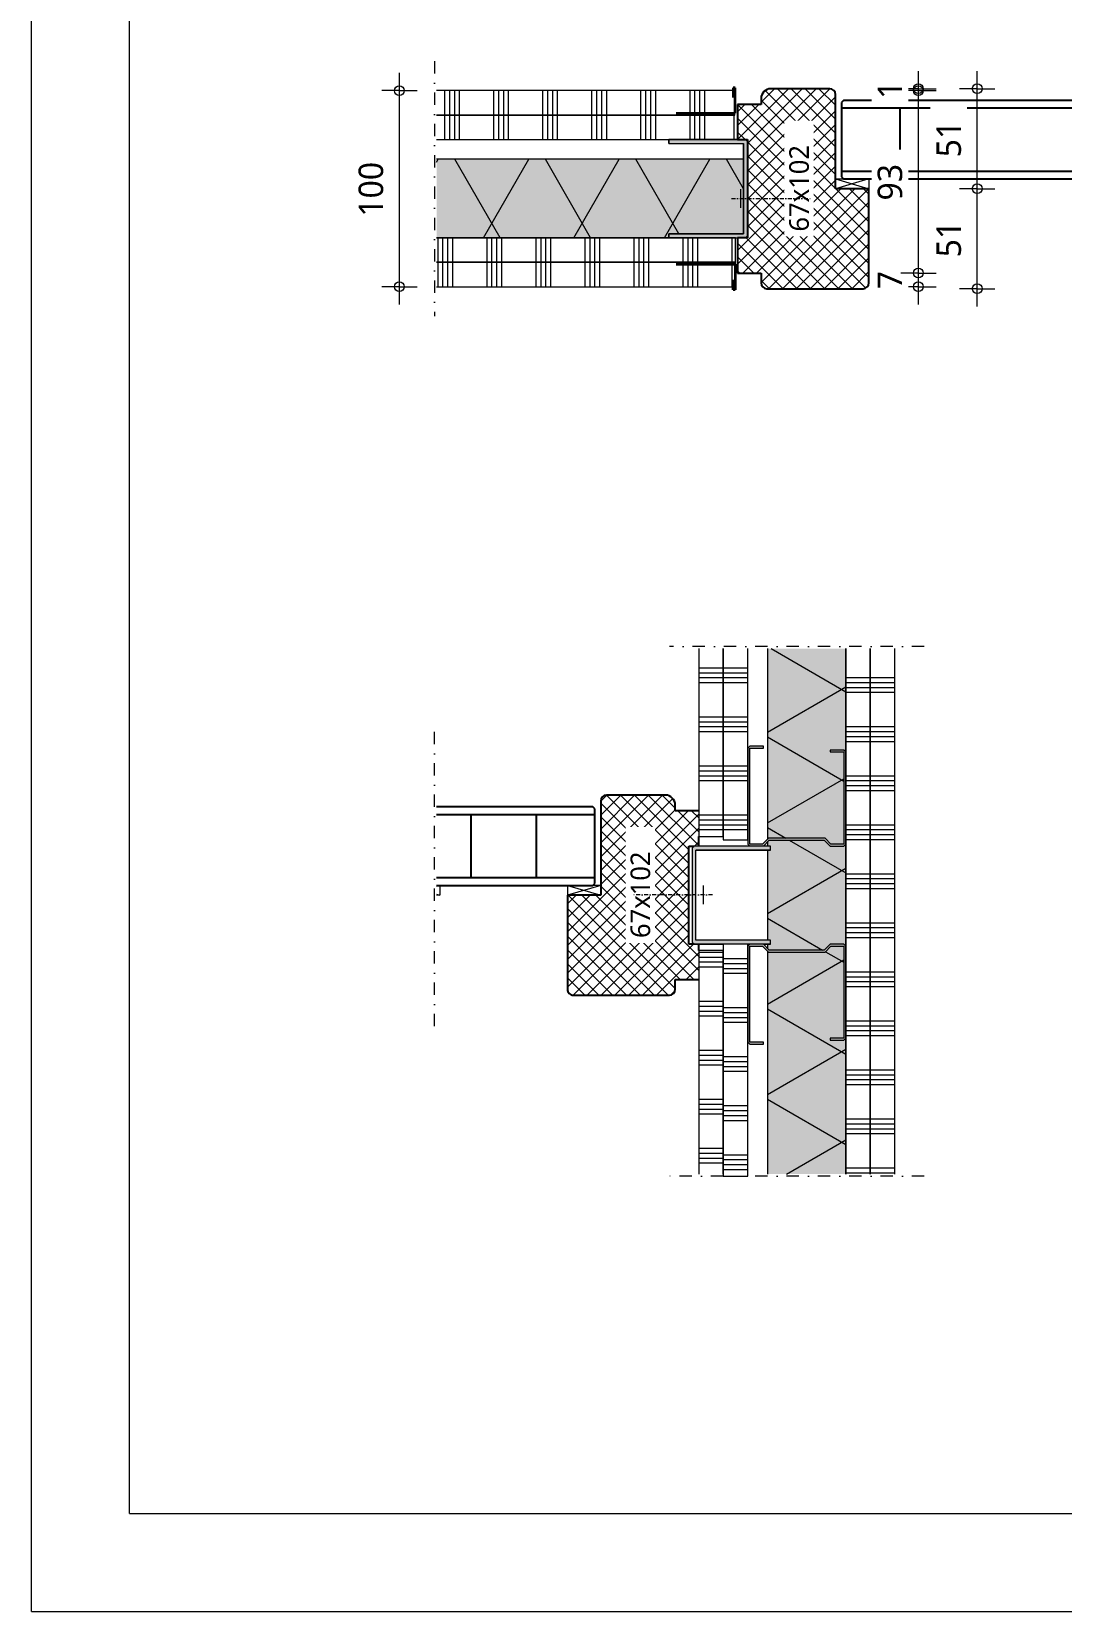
# Model space of a CAD drawing. Header units: millimetres. Extents: x -14863 to -6053, y 1430 to 7872.
# Drawn here: x -14853 to -14328, y 4772 to 5578 of the extents above; entities that cross this region are included whole.
import ezdxf

# ---------------------------------------------------------------- set-up
doc = ezdxf.new("R2010")
doc.units = ezdxf.units.MM
doc.linetypes.add('Dash dot', pattern=[15.875, 6.35, -4.7625, 0, -4.7625])
doc.linetypes.add('Streep-stip _ detail', pattern=[4, 2, -1, 0, -1])
for name, color, linetype, lineweight in [('A-ANNO-DIMS', 211, 'Continuous', 13), ('A-ANNO-DIMS-5', 211, 'Continuous', 13), ('A-ANNO-NOTE', 131, 'Continuous', 18), ('A-DETL', 90, 'Continuous', 18), ('A-DETL-GENF', 92, 'Continuous', 18)]:
    doc.layers.add(name, color=color, linetype=linetype, lineweight=lineweight)
doc.styles.add('Segoe UI', font='segoeui.ttf', dxfattribs={"height": 10})
doc.styles.add('Segoe UI_2', font='segoeui.ttf', dxfattribs={"height": 12.5})
doc.dimstyles.new('2_5_mm', dxfattribs={"dimscale": 304.8, "dimtxt": 13.092049, "dimasz": 0.016404, "dimexe": 0.029528, "dimexo": 0.0625, "dimgap": 0.014764, "dimtad": 1, "dimdec": 0, "dimzin": 0, "dimdsep": 46, "dimtxsty": 'Segoe UI_2', "dimblk1": 'DOTBLANK', "dimblk2": 'DOTBLANK', "dimsah": 1, "dimcen": 0.09, "dimdle": 0.029528, "dimazin": 0, "dimtfac": 1, "dimtdec": 4, "dimtix": 1, "dimtmove": 0, "dimatfit": 3, "dimfxl": 0.029528, "dimfxlon": 1, "dimtvp": 1, "dimtfill": 1, "dimtolj": 1, "dimtzin": 0, "dimarcsym": 2})

# ---------------------------------------------------------------- blocks, each defined once
blk = doc.blocks.new('42 isolatie - Type 1-V62-32_1 Binnenkozijnen - hout')
at = {"layer": 'A-DETL-GENF'}
h = blk.add_hatch(color=256, dxfattribs=at)
h.paths.add_polyline_path([(30.32, 0.8), (119.82, 0.8), (119.82, 2.8), (157.82, 2.8), (157.82, 40.8), (1.28, 40.8), (1.28, 0.8)])
h.paths.add_polyline_path([(159.82, 0.8), (159.82, 1.8), (158.82, 0.8)])
at = {"layer": 'A-DETL-GENF', "lineweight": 13}
h = blk.add_hatch(dxfattribs=at)
h.set_pattern_fill('FP_7', color=256, style=0, pattern_type=2)
h.set_pattern_definition([(60, (0, 0), (-34.641, 20), []), (120, (0, 0), (-34.641, -20), [])])
h.paths.add_polyline_path([(30.32, 0.8), (119.82, 0.8), (119.82, 2.8), (157.82, 2.8), (157.82, 40.8), (1.28, 40.8), (1.28, 0.8)])
h.paths.add_polyline_path([(159.82, 0.8), (159.82, 1.8), (158.82, 0.8)])
at = {"layer": 'A-DETL-GENF'}
for p, q in [((157.82, 40.8), (1.28, 40.8)), ((157.82, 40.8), (1.28, 40.8)), ((1.28, 0.8), (119.82, 0.8)), ((119.82, 0.8), (153.78, 0.8)), ((153.78, 0.8), (154.82, 0.8)), ((153.78, 0.8), (154.82, 0.8))]:
    blk.add_line(p, q, dxfattribs=at)
blk = doc.blocks.new('40  gipsplaat - D12_5-2957625-32_1 Binnenkozijnen - hout')
at = {"layer": 'A-DETL-GENF', "lineweight": 13}
h = blk.add_hatch(dxfattribs=at)
h.set_pattern_fill('FP_150', color=256, style=0, pattern_type=2)
h.set_pattern_definition([(90, (14657.634, -5522.66), (-25, 1e-15), []), (90, (14660.134, -5522.66), (-25, 1e-15), []), (90, (14662.634, -5522.66), (-25, 1e-15), []), (90, (14665.134, -5522.66), (-25, 1e-15), [])])
h.paths.add_polyline_path([(152.87, 0), (152.87, 12.5), (1, 12.5), (1, 0), (119.54, 0)])
at = {"layer": 'A-DETL-GENF'}
for p, q in [((152.87, 12.5), (1, 12.5)), ((152.87, 0), (152.87, 12.5)), ((152.87, 0), (152.87, 12.5)), ((1, 0), (119.54, 0)), ((1, 0), (119.54, 0)), ((119.54, 0), (152.87, 0))]:
    blk.add_line(p, q, dxfattribs=at)
blk = doc.blocks.new('40  gipsplaat - D12_5-2957626-32_1 Binnenkozijnen - hout')
at = {"layer": 'A-DETL-GENF', "lineweight": 13}
h = blk.add_hatch(dxfattribs=at)
h.set_pattern_fill('FP_151', color=256, style=0, pattern_type=2)
h.set_pattern_definition([(90, (14657.634, -5535.16), (-25, 1e-15), []), (90, (14660.134, -5535.16), (-25, 1e-15), []), (90, (14662.634, -5535.16), (-25, 1e-15), []), (90, (14665.134, -5535.16), (-25, 1e-15), [])])
h.paths.add_polyline_path([(153.07, 0), (153.07, 12.5), (1, 12.5), (1, 0), (30.04, 0)])
at = {"layer": 'A-DETL-GENF'}
for p, q in [((153.07, 12.5), (1, 12.5)), ((153.07, 12.5), (1, 12.5)), ((153.07, 0), (153.07, 12.5)), ((153.07, 0), (153.07, 12.5)), ((1, 0), (153.07, 0)), ((1, 0), (153.07, 0))]:
    blk.add_line(p, q, dxfattribs=at)
blk = doc.blocks.new('40  gipsplaat - D12_5-2957627-32_1 Binnenkozijnen - hout')
at = {"layer": 'A-DETL-GENF', "lineweight": 13}
h = blk.add_hatch(dxfattribs=at)
h.set_pattern_fill('FP_152', color=256, style=0, pattern_type=2)
h.set_pattern_definition([(270, (-14504.137, 5472.66), (25, 1e-15), []), (270, (-14506.637, 5472.66), (25, 1e-15), []), (270, (-14509.137, 5472.66), (25, 1e-15), []), (270, (-14511.637, 5472.66), (25, 1e-15), [])])
h.paths.add_polyline_path([(123.46, 12.5), (0, 12.5), (0, 0), (152.5, 0), (152.5, 12.5)])
at = {"layer": 'A-DETL-GENF'}
for p, q in [((152.5, 12.5), (0, 12.5)), ((0, 12.5), (0, 0)), ((0, 12.5), (0, 0)), ((0, 0), (33.96, 0)), ((33.96, 0), (152.5, 0)), ((33.96, 0), (152.5, 0))]:
    blk.add_line(p, q, dxfattribs=at)
blk = doc.blocks.new('40  gipsplaat - D12_5-V63-32_1 Binnenkozijnen - hout')
at = {"layer": 'A-DETL-GENF', "lineweight": 13}
h = blk.add_hatch(dxfattribs=at)
h.set_pattern_fill('FP_153', color=256, style=0, pattern_type=2)
h.set_pattern_definition([(270, (-14504.137, 5460.16), (25, 1e-15), []), (270, (-14506.637, 5460.16), (25, 1e-15), []), (270, (-14509.137, 5460.16), (25, 1e-15), []), (270, (-14511.637, 5460.16), (25, 1e-15), [])])
h.paths.add_polyline_path([(123.46, 12.5), (0, 12.5), (0, 0), (152.5, 0), (152.5, 12.5)])
at = {"layer": 'A-DETL-GENF'}
for p, q in [((152.5, 12.5), (0, 12.5)), ((0, 12.5), (0, 0)), ((152.5, 12.5), (0, 12.5)), ((0, 12.5), (0, 0)), ((0, 0), (152.5, 0)), ((0, 0), (152.5, 0))]:
    blk.add_line(p, q, dxfattribs=at)
blk = doc.blocks.new('22 verzwaard metalstud profiel - 50 mm-4398025-32_1 Binnenkozijnen - hout')
at = {"layer": 'A-DETL-GENF'}
blk.add_hatch(color=256, dxfattribs=at).paths.add_polyline_path([(-25, 5), (-25, 1), (-24, 0), (24, 0), (25, 1), (25, 40), (23, 40), (23, 2), (-23, 2), (-23, 40), (-25, 40)])
for p, q in [((-23, 40), (-25, 40)), ((-25, 40), (-25, 5)), ((-25, 40), (-25, 5)), ((-25, 40), (-23, 40)), ((-23, 2), (-23, 40)), ((-23, 40), (-23, 2)), ((25, 40), (23, 40)), ((23, 40), (23, 2)), ((23, 40), (23, 2)), ((23, 40), (25, 40)), ((25, 5), (25, 40)), ((25, 40), (25, 5)), ((-25, 1), (-24, 0)), ((-25, 1), (-24, 0)), ((23, 2), (-23, 2)), ((-23, 2), (23, 2)), ((24, 0), (25, 1)), ((25, 1), (24, 0))]:
    blk.add_line(p, q, dxfattribs=at)
blk = doc.blocks.new('32 houten stijl var II - 67x102 _25sp_-4927206-32_1 Binnenkozijnen - hout')
at = {"layer": 'A-DETL-GENF', "lineweight": 13}
h = blk.add_hatch(dxfattribs=at)
h.set_pattern_fill('FP_154', color=256, style=0, pattern_type=2)
h.set_pattern_definition([(45, (14493.096, -5548.661), (-3.5355339, 3.5355339), []), (135, (14493.096, -5548.661), (-3.5355339, -3.5355339), [])])
h.paths.add_polyline_path([(64, -102), (64.78, -101.9), (65.5, -101.6), (66.12, -101.12), (66.6, -100.5), (66.9, -99.78), (67, -99), (67, -51), (50, -51), (50, -3), (49.9, -2.22), (49.6, -1.5), (49.12, -0.88), (48.5, -0.4), (47.78, -0.1), (47, 0), (17.03, 0), (15.73, -0.17), (14.52, -0.67), (13.47, -1.47), (12.67, -2.52), (12.17, -3.73), (12, -5.03), (12, -8), (0, -8), (0, -26), (5, -26), (5, -76), (0, -76), (0, -94), (12, -94), (12, -99), (12.1, -99.78), (12.4, -100.5), (12.88, -101.12), (13.5, -101.6), (14.22, -101.9), (15, -102), (28.19, -102)])
at = {"layer": 'A-DETL-GENF', "lineweight": 25}
for p, q in [((47, 0), (17.03, 0)), ((12, -8), (0, -8)), ((0, -8), (0, -26)), ((12, -5.03), (12, -8)), ((50, -51), (50, -3)), ((0, -26), (5, -26)), ((5, -26), (5, -76)), ((67, -51), (50, -51)), ((67, -99), (67, -51)), ((5, -76), (0, -76)), ((0, -76), (0, -94)), ((0, -94), (12, -94)), ((12, -94), (12, -99)), ((15, -102), (64, -102))]:
    blk.add_line(p, q, dxfattribs=at)
for centre, radius, start, end in [((47, -3), 3, 0, 90), ((17.03, -5.03), 5.03, 90, 180), ((15, -99), 3, 180, 270), ((64, -99), 3, 270, 0)]:
    blk.add_arc(centre, radius, start, end, dxfattribs=at)
blk = doc.blocks.new('32 binnendeur-horizontaal - D 40 _sp17_-2392892-32_1 Binnenkozijnen - hout')
at = {"layer": 'A-DETL-GENF', "lineweight": 25}
for p, q in [((-944.26, 1038.46), (-945.26, 1037.46)), ((-945.26, 1037.46), (-945.26, 1034.46)), ((-915.26, 1034.46), (-945.26, 1034.46)), ((-945.26, 1034.46), (-945.26, 1002.46)), ((-824.47, 1034.46), (-945.26, 1034.46)), ((-824.47, 1038.46), (-944.26, 1038.46)), ((-915.26, 1002.46), (-915.26, 1034.46)), ((-693.26, 1038.46), (-770.47, 1038.46)), ((-692.26, 1034.46), (-770.47, 1034.46)), ((-722.26, 1034.46), (-722.26, 1002.46)), ((-692.26, 1034.46), (-722.26, 1034.46)), ((-692.26, 1037.46), (-693.26, 1038.46)), ((-692.26, 1034.46), (-692.26, 1037.46)), ((-692.26, 1002.46), (-692.26, 1034.46)), ((-945.26, 1002.46), (-945.26, 999.46)), ((-945.26, 1002.46), (-915.26, 1002.46)), ((-945.26, 1002.46), (-824.47, 1002.46)), ((-945.26, 999.46), (-944.26, 998.46)), ((-770.47, 1002.46), (-692.26, 1002.46)), ((-722.26, 1002.46), (-692.26, 1002.46)), ((-693.26, 998.46), (-692.26, 999.46)), ((-692.26, 999.46), (-692.26, 1002.46)), ((-944.26, 998.46), (-824.47, 998.46)), ((-770.47, 998.46), (-693.26, 998.46))]:
    blk.add_line(p, q, dxfattribs=at)
at = {"layer": 'A-DETL-GENF'}
for p, q in [((-948.26, 998.46), (-931.26, 998.46)), ((-948.26, 993.46), (-948.26, 998.46)), ((-948.26, 998.46), (-931.26, 993.46)), ((-931.26, 998.46), (-948.26, 993.46)), ((-931.26, 993.46), (-948.26, 993.46)), ((-931.26, 998.46), (-931.26, 993.46)), ((-706.26, 998.46), (-706.26, 993.46)), ((-689.26, 998.46), (-706.26, 998.46)), ((-689.26, 998.46), (-706.26, 993.46)), ((-706.26, 998.46), (-689.26, 993.46)), ((-706.26, 993.46), (-689.26, 993.46)), ((-689.26, 993.46), (-689.26, 998.46))]:
    blk.add_line(p, q, dxfattribs=at)
blk = doc.blocks.new('32 houten stijl var II - 67x102 _25sp_-V69-32_1 Binnenkozijnen - hout')
at = {"layer": 'A-DETL-GENF', "lineweight": 13}
h = blk.add_hatch(dxfattribs=at)
h.set_pattern_fill('FP_167', color=256, style=0, pattern_type=2)
h.set_pattern_definition([(225, (-14512.894, 5188.427), (3.5355339, -3.5355339), []), (315, (-14512.894, 5188.427), (3.5355339, 3.5355339), [])])
h.paths.add_polyline_path([(64, 102), (15, 102), (14.22, 101.9), (13.5, 101.6), (12.88, 101.12), (12.4, 100.5), (12.1, 99.78), (12, 99), (12, 94), (0, 94), (0, 76), (5, 76), (5, 26), (0, 26), (0, 8), (12, 8), (12, 5.03), (12.17, 3.73), (12.67, 2.52), (13.47, 1.47), (14.52, 0.67), (15.73, 0.17), (17.03, 0), (47, 0), (47.78, 0.1), (48.5, 0.4), (49.12, 0.88), (49.6, 1.5), (49.9, 2.22), (50, 3), (50, 51), (67, 51), (67, 99), (66.9, 99.78), (66.6, 100.5), (66.12, 101.12), (65.5, 101.6), (64.78, 101.9)])
at = {"layer": 'A-DETL-GENF', "lineweight": 25}
for p, q in [((12, 99), (12, 94)), ((64, 102), (15, 102)), ((67, 51), (67, 99)), ((12, 94), (0, 94)), ((0, 79.26), (0, 76)), ((2.41, 76), (5, 76)), ((5, 76), (5, 26)), ((50, 3), (50, 51)), ((50, 51), (67, 51)), ((0, 26), (0, 21.09)), ((5, 26), (2.41, 26)), ((0, 8), (12, 8)), ((12, 8), (12, 5.03)), ((17.03, 0), (47, 0))]:
    blk.add_line(p, q, dxfattribs=at)
for centre, radius, start, end in [((15, 99), 3, 90, 180), ((64, 99), 3, 360, 90), ((17.03, 5.03), 5.03, 180, 270), ((47, 3), 3, 270, 360)]:
    blk.add_arc(centre, radius, start, end, dxfattribs=at)
blk = doc.blocks.new('32 binnendeur-horizontaal - D 40 _sp17_-2392893-32_1 Binnenkozijnen - hout')
at = {"layer": 'A-DETL-GENF', "lineweight": 25}
for p, q in [((-853.26, 1038.46), (-933, 1038.46)), ((-915.26, 1034.46), (-933, 1034.46)), ((-852.26, 1034.46), (-933, 1034.46)), ((-915.26, 1002.46), (-915.26, 1034.46)), ((-882.26, 1034.46), (-882.26, 1002.46)), ((-852.26, 1034.46), (-882.26, 1034.46)), ((-852.26, 1037.46), (-853.26, 1038.46)), ((-852.26, 1034.46), (-852.26, 1037.46)), ((-852.26, 1002.46), (-852.26, 1034.46)), ((-933, 1002.46), (-915.26, 1002.46)), ((-933, 1002.46), (-852.26, 1002.46)), ((-882.26, 1002.46), (-852.26, 1002.46)), ((-853.26, 998.46), (-852.26, 999.46)), ((-852.26, 999.46), (-852.26, 1002.46)), ((-933, 998.46), (-853.26, 998.46))]:
    blk.add_line(p, q, dxfattribs=at)
at = {"layer": 'A-DETL-GENF'}
for p, q in [((-933, 998.46), (-931.26, 998.46)), ((-931.26, 998.46), (-933, 997.95)), ((-933, 993.97), (-931.26, 993.46)), ((-931.26, 993.46), (-933, 993.46)), ((-931.26, 998.46), (-931.26, 993.46)), ((-866.26, 998.46), (-866.26, 993.46)), ((-849.26, 998.46), (-866.26, 998.46)), ((-849.26, 998.46), (-866.26, 993.46)), ((-866.26, 998.46), (-849.26, 993.46)), ((-866.26, 993.46), (-849.26, 993.46)), ((-849.26, 993.46), (-849.26, 998.46))]:
    blk.add_line(p, q, dxfattribs=at)
blk = doc.blocks.new('42 isolatie - Type 1-V70-32_1 Binnenkozijnen - hout')
at = {"layer": 'A-DETL-GENF'}
h = blk.add_hatch(color=256, dxfattribs=at)
h.paths.add_polyline_path([(269.28, -0.8), (200.02, -0.8), (201.02, -1.8), (201.02, -8.8), (200.02, -8.8), (200.02, -1.8), (153.02, -1.8), (153.02, -8.39), (156.02, -11.39), (156.02, -40.21), (155.43, -40.8), (269.28, -40.8), (269.28, -1.8)])
h.paths.add_polyline_path([(155.02, -39.8), (155.02, -11.8), (152.02, -8.8), (152.02, -1.8), (153.02, -0.8), (101.02, -0.8), (102.02, -1.8), (102.02, -8.8), (99.02, -11.8), (99.02, -39.8), (100.02, -40.8), (102.02, -40.8), (102.02, -39.21), (104.02, -39.21), (104.02, -40.8), (150.02, -40.8), (150.02, -39.21), (152.02, -39.21), (152.02, -40.8), (154.02, -40.8), (154.6, -40.21)])
h.paths.add_polyline_path([(101.02, -8.39), (101.02, -1.8), (54.02, -1.8), (54.02, -8.8), (53.02, -8.8), (53.02, -1.8), (54.02, -0.8), (1.28, -0.8), (1.28, -40.8), (98.6, -40.8), (98.02, -40.21), (98.02, -11.39), (100.6, -8.8)])
at = {"layer": 'A-DETL-GENF', "lineweight": 13}
h = blk.add_hatch(dxfattribs=at)
h.set_pattern_fill('FP_6', color=256, style=0, pattern_type=2)
h.set_pattern_definition([(300, (0, 0), (-34.641, -20), []), (240, (0, 0), (-34.641, 20), [])])
h.paths.add_polyline_path([(269.28, -0.8), (200.02, -0.8), (201.02, -1.8), (201.02, -8.8), (200.02, -8.8), (200.02, -1.8), (153.02, -1.8), (153.02, -8.39), (156.02, -11.39), (156.02, -40.21), (155.43, -40.8), (269.28, -40.8), (269.28, -1.8)])
h.paths.add_polyline_path([(155.02, -39.8), (155.02, -11.8), (152.02, -8.8), (152.02, -1.8), (153.02, -0.8), (101.02, -0.8), (102.02, -1.8), (102.02, -8.8), (99.02, -11.8), (99.02, -39.8), (100.02, -40.8), (102.02, -40.8), (102.02, -39.21), (104.02, -39.21), (104.02, -40.8), (150.02, -40.8), (150.02, -39.21), (152.02, -39.21), (152.02, -40.8), (154.02, -40.8), (154.6, -40.21)])
h.paths.add_polyline_path([(101.02, -8.39), (101.02, -1.8), (54.02, -1.8), (54.02, -8.8), (53.02, -8.8), (53.02, -1.8), (54.02, -0.8), (1.28, -0.8), (1.28, -40.8), (98.6, -40.8), (98.02, -40.21), (98.02, -11.39), (100.6, -8.8)])
at = {"layer": 'A-DETL-GENF'}
for p, q in [((54.02, -0.8), (1.28, -0.8)), ((62.02, -0.8), (54.02, -0.8)), ((101.02, -0.8), (62.02, -0.8)), ((153.02, -0.8), (101.02, -0.8)), ((192.02, -0.8), (153.02, -0.8)), ((200.02, -0.8), (192.02, -0.8)), ((269.28, -0.8), (200.02, -0.8)), ((1.28, -40.8), (98.6, -40.8)), ((1.28, -40.8), (98.6, -40.8)), ((100.02, -40.8), (102.02, -40.8)), ((100.02, -40.8), (102.02, -40.8)), ((104.02, -40.8), (150.02, -40.8)), ((104.02, -40.8), (150.02, -40.8)), ((152.02, -40.8), (154.02, -40.8)), ((152.02, -40.8), (154.02, -40.8)), ((155.43, -40.8), (269.28, -40.8)), ((155.43, -40.8), (269.28, -40.8))]:
    blk.add_line(p, q, dxfattribs=at)
blk = doc.blocks.new('40  gipsplaat - D12_5-2957634-32_1 Binnenkozijnen - hout')
at = {"layer": 'A-DETL-GENF', "lineweight": 13}
h = blk.add_hatch(dxfattribs=at)
h.set_pattern_fill('FP_168', color=256, style=0, pattern_type=2)
h.set_pattern_definition([(90, (5254.166, 14487.894), (-25, 1e-15), []), (90, (5251.666, 14487.894), (-25, 1e-15), []), (90, (5249.166, 14487.894), (-25, 1e-15), []), (90, (5246.666, 14487.894), (-25, 1e-15), [])])
h.paths.add_polyline_path([(98.5, -12.5), (98.5, 0), (1, 0), (1, -12.5), (96.83, -12.5)])
at = {"layer": 'A-DETL-GENF'}
for p, q in [((51.74, 0), (1, 0)), ((51.74, 0), (1, 0)), ((61.74, 0), (51.74, 0)), ((98.5, 0), (61.74, 0)), ((98.5, -12.5), (98.5, 0)), ((98.5, -12.5), (98.5, 0)), ((1, -12.5), (96.83, -12.5)), ((96.83, -12.5), (98.5, -12.5)), ((96.83, -12.5), (98.5, -12.5))]:
    blk.add_line(p, q, dxfattribs=at)
blk = doc.blocks.new('40  gipsplaat - D12_5-2957635-32_1 Binnenkozijnen - hout')
at = {"layer": 'A-DETL-GENF', "lineweight": 13}
h = blk.add_hatch(dxfattribs=at)
h.set_pattern_fill('FP_169', color=256, style=0, pattern_type=2)
h.set_pattern_definition([(90, (5099.166, 14500.394), (-25, 1e-15), []), (90, (5096.666, 14500.394), (-25, 1e-15), []), (90, (5094.166, 14500.394), (-25, 1e-15), []), (90, (5091.666, 14500.394), (-25, 1e-15), [])])
h.paths.add_polyline_path([(114, 0), (0, 0), (0, -12.5), (114, -12.5)])
at = {"layer": 'A-DETL-GENF'}
for p, q in [((114, 0), (0, 0)), ((0, 0), (0, -12.5)), ((0, 0), (0, -12.5)), ((0, -12.5), (114, -12.5)), ((0, -12.5), (114, -12.5))]:
    blk.add_line(p, q, dxfattribs=at)
blk = doc.blocks.new('40  gipsplaat - D12_5-V71-32_1 Binnenkozijnen - hout')
at = {"layer": 'A-DETL-GENF', "lineweight": 13}
h = blk.add_hatch(dxfattribs=at)
h.set_pattern_fill('FP_170', color=256, style=0, pattern_type=2)
h.set_pattern_definition([(270, (-4984.166, -14437.894), (25, 1e-15), []), (270, (-4981.666, -14437.894), (25, 1e-15), []), (270, (-4979.166, -14437.894), (25, 1e-15), []), (270, (-4976.666, -14437.894), (25, 1e-15), [])])
h.paths.add_polyline_path([(1, -12.5), (269, -12.5), (269, 0), (1, 0)])
at = {"layer": 'A-DETL-GENF'}
for p, q in [((70.26, 0), (1, 0)), ((70.26, 0), (1, 0)), ((78.26, 0), (70.26, 0)), ((117.26, 0), (78.26, 0)), ((169.26, 0), (117.26, 0)), ((169.26, 0), (117.26, 0)), ((208.26, 0), (169.26, 0)), ((216.26, 0), (208.26, 0)), ((269, 0), (216.26, 0)), ((269, 0), (216.26, 0)), ((1, -12.5), (269, -12.5))]:
    blk.add_line(p, q, dxfattribs=at)
blk = doc.blocks.new('40  gipsplaat - D12_5-V72-32_1 Binnenkozijnen - hout')
at = {"layer": 'A-DETL-GENF', "lineweight": 13}
h = blk.add_hatch(dxfattribs=at)
h.set_pattern_fill('FP_171', color=256, style=0, pattern_type=2)
h.set_pattern_definition([(270, (-4984.166, -14425.394), (25, 1e-15), []), (270, (-4981.666, -14425.394), (25, 1e-15), []), (270, (-4979.166, -14425.394), (25, 1e-15), []), (270, (-4976.666, -14425.394), (25, 1e-15), [])])
h.paths.add_polyline_path([(1, 0), (1, -12.5), (269, -12.5), (269, 0), (118.17, 0)])
at = {"layer": 'A-DETL-GENF'}
for p, q in [((269, 0), (1, 0)), ((269, 0), (1, 0)), ((1, -12.5), (269, -12.5)), ((1, -12.5), (269, -12.5))]:
    blk.add_line(p, q, dxfattribs=at)
blk = doc.blocks.new('22 metalstud profiel - 50 mm vert-V73-32_1 Binnenkozijnen - hout')
at = {"layer": 'A-DETL-GENF'}
blk.add_hatch(color=256, dxfattribs=at).paths.add_polyline_path([(24, 0), (25, 1), (25, 48), (24, 49), (17, 49), (17, 48), (24, 48), (24, 1), (17.41, 1), (14.41, 4), (-14.41, 4), (-17.41, 1), (-24, 1), (-24, 50), (-17, 50), (-17, 51), (-24, 51), (-25, 50), (-25, 1), (-24, 0), (-17, 0), (-14, 3), (14, 3), (17, 0)])
for p, q in [((-24, 51), (-25, 50)), ((-25, 50), (-25, 1)), ((-17, 51), (-24, 51)), ((-24, 1), (-24, 50)), ((-24, 50), (-17, 50)), ((-17, 50), (-17, 51)), ((24, 49), (17, 49)), ((17, 49), (17, 48)), ((25, 48), (24, 49)), ((17, 48), (24, 48)), ((24, 48), (24, 1)), ((25, 1), (25, 48)), ((-25, 1), (-24, 0)), ((-17.41, 1), (-24, 1)), ((-14.41, 4), (-17.41, 1)), ((-17, 0), (-14, 3)), ((14.41, 4), (-14.41, 4)), ((-14, 3), (14, 3)), ((14, 3), (17, 0)), ((17.41, 1), (14.41, 4)), ((17, 0), (24, 0)), ((24, 1), (17.41, 1)), ((24, 0), (25, 1))]:
    blk.add_line(p, q, dxfattribs=at)
blk = doc.blocks.new('40  gipsplaat - D12_5-2957636-32_1 Binnenkozijnen - hout')
at = {"layer": 'A-DETL-GENF', "lineweight": 13}
h = blk.add_hatch(dxfattribs=at)
h.set_pattern_fill('FP_172', color=256, style=0, pattern_type=2)
h.set_pattern_definition([(90, (5254.166, 14500.394), (-25, 1e-15), []), (90, (5251.666, 14500.394), (-25, 1e-15), []), (90, (5249.166, 14500.394), (-25, 1e-15), []), (90, (5246.666, 14500.394), (-25, 1e-15), [])])
h.paths.add_polyline_path([(96.83, -2.68), (96.83, 0), (1, 0), (1, -12.5), (96.83, -12.5)])
at = {"layer": 'A-DETL-GENF'}
for p, q in [((96.83, 0), (1, 0)), ((96.83, 0), (1, 0)), ((96.83, -12.5), (96.83, 0)), ((96.83, -12.5), (96.83, 0)), ((1, -12.5), (96.83, -12.5)), ((1, -12.5), (96.83, -12.5))]:
    blk.add_line(p, q, dxfattribs=at)
blk = doc.blocks.new('22 verzwaard metalstud profiel - 50 mm-V76-32_1 Binnenkozijnen - hout')
at = {"layer": 'A-DETL-GENF'}
blk.add_hatch(color=256, dxfattribs=at).paths.add_polyline_path([(-25, -15.91), (-25, -40), (-23, -40), (-23, -2), (23, -2), (23, -40), (25, -40), (25, -1), (24, 0), (-24, 0), (-25, -1), (-25, -13.23)])
for p, q in [((-24, 0), (-25, -1)), ((-25, -1), (-24, 0)), ((24, 0), (-24, 0)), ((24, 0), (-24, 0)), ((25, -1), (24, 0)), ((25, -1), (24, 0)), ((-25, -1), (-25, -15.91)), ((-25, -15.91), (-25, -1)), ((-23, -2), (23, -2)), ((-23, -40), (-23, -2)), ((-23, -40), (-23, -2)), ((-23, -2), (23, -2)), ((23, -2), (23, -40)), ((23, -40), (23, -2)), ((25, -40), (25, -1)), ((25, -40), (25, -1)), ((-25, -28.41), (-25, -29.41)), ((-25, -29.41), (-25, -28.41)), ((-25, -36.41), (-25, -40)), ((-25, -40), (-25, -36.41)), ((-25, -40), (-23, -40)), ((-25, -40), (-23, -40)), ((23, -40), (25, -40)), ((23, -40), (25, -40))]:
    blk.add_line(p, q, dxfattribs=at)
blk = doc.blocks.new('00 Afbreeklijn 0 s l - Type 1-V77-32_1 Binnenkozijnen - hout')
at = {"layer": 'A-DETL-GENF', "linetype": 'Dash dot'}
for p, q in [((12.5, 0), (-15, 0)), ((115, 0), (25, 0))]:
    blk.add_line(p, q, dxfattribs=at)
blk = doc.blocks.new('00 Afbreeklijn 0 s l - Type 1-2293167-32_1 Binnenkozijnen - hout')
at = {"layer": 'A-DETL-GENF', "linetype": 'Dash dot'}
blk.add_line((115, 0), (-15, 0), dxfattribs=at)
blk = doc.blocks.new('00 schroef-lijn s l - 00 g schroef-lijn s l-2346809-32_1 Binnenkozijnen - hout')
at = {"layer": 'A-DETL-GENF', "linetype": 'Streep-stip _ detail', "lineweight": 13}
blk.add_line((-6, 0), (34.35, 0), dxfattribs=at)
at = {"layer": 'A-DETL-GENF'}
blk.add_line((-1.5, 4.78), (-1.5, -4.78), dxfattribs=at)
blk = doc.blocks.new('00 schroef-lijn s l - 00 g schroef-lijn s l-2298195-32_1 Binnenkozijnen - hout')
at = {"layer": 'A-DETL-GENF', "linetype": 'Streep-stip _ detail', "lineweight": 13}
blk.add_line((-6, 0), (35, 0), dxfattribs=at)
at = {"layer": 'A-DETL-GENF'}
blk.add_line((-1.5, 4.78), (-1.5, -4.78), dxfattribs=at)
blk = doc.blocks.new('00 afbreeklijn 1 s l - Type 1-2314049-32_1 Binnenkozijnen - hout')
at = {"layer": 'A-DETL-GENF', "linetype": 'Dash dot'}
blk.add_line((135, 0), (-15, 0), dxfattribs=at)
blk = doc.blocks.new('42 stucstopprofiel droogbouw - type 1131-1546509-32_1 Binnenkozijnen - hout')
at = {"layer": 'A-DETL-GENF', "lineweight": 35}
for p, q in [((0, 14), (-0.99, 14)), ((-0.99, 14), (-0.99, 9)), ((0, 1), (0, 14)), ((-30, 1), (0, 1))]:
    blk.add_line(p, q, dxfattribs=at)
blk = doc.blocks.new('42 stucstopprofiel droogbouw - type 1131-4980358-32_1 Binnenkozijnen - hout')
at = {"layer": 'A-DETL-GENF', "lineweight": 35}
for p, q in [((-30, -1), (0, -1)), ((0, -1), (0, -14)), ((-0.99, -14), (-0.99, -9)), ((0, -14), (-0.99, -14))]:
    blk.add_line(p, q, dxfattribs=at)
blk = doc.blocks.new('40  gipsplaat - D12_5-2957637-32_1 Binnenkozijnen - hout')
at = {"layer": 'A-DETL-GENF', "lineweight": 13}
h = blk.add_hatch(dxfattribs=at)
h.set_pattern_fill('FP_188', color=256, style=0, pattern_type=2)
h.set_pattern_definition([(90, (5102.427, 14487.894), (-25, 1e-15), []), (90, (5099.927, 14487.894), (-25, 1e-15), []), (90, (5097.427, 14487.894), (-25, 1e-15), []), (90, (5094.927, 14487.894), (-25, 1e-15), [])])
h.paths.add_polyline_path([(118.26, 0), (0, 0), (0, -12.5), (118.26, -12.5)])
at = {"layer": 'A-DETL-GENF'}
for p, q in [((1, 0), (0, 0)), ((0, 0), (0, -12.5)), ((1, 0), (0, 0)), ((0, 0), (0, -12.5)), ((40, 0), (1, 0)), ((50, 0), (40, 0)), ((118.26, 0), (50, 0)), ((118.26, 0), (50, 0)), ((118.26, -12.5), (118.26, 0)), ((118.26, -12.5), (118.26, 0)), ((0, -12.5), (118.26, -12.5)), ((0, -12.5), (118.26, -12.5))]:
    blk.add_line(p, q, dxfattribs=at)
blk = doc.blocks.new('22 metalstud profiel - 50 mm vert-V55-32_1 Binnenkozijnen - hout')
at = {"layer": 'A-DETL-GENF'}
blk.add_hatch(color=256, dxfattribs=at).paths.add_polyline_path([(25, -1), (24, 0), (17, 0), (14, -3), (-14, -3), (-17, 0), (-24, 0), (-25, -1), (-25, -50), (-24, -51), (-17, -51), (-17, -50), (-24, -50), (-24, -1), (-17.41, -1), (-14.41, -4), (14.41, -4), (17.41, -1), (24, -1), (24, -48), (17, -48), (17, -49), (24, -49), (25, -48), (25, -2.28)])
for p, q in [((-24, 0), (-25, -1)), ((-17, 0), (-24, 0)), ((-14, -3), (-17, 0)), ((17, 0), (14, -3)), ((24, 0), (17, 0)), ((25, -1), (24, 0)), ((-25, -1), (-25, -50)), ((-24, -50), (-24, -1)), ((-24, -1), (-17.41, -1)), ((-17.41, -1), (-14.41, -4)), ((-14.41, -4), (14.41, -4)), ((14, -3), (-14, -3)), ((14.41, -4), (17.41, -1)), ((17.41, -1), (24, -1)), ((24, -1), (24, -48)), ((25, -48), (25, -1)), ((24, -48), (17, -48)), ((17, -48), (17, -49)), ((24, -49), (25, -48)), ((-25, -50), (-24, -51)), ((-17, -50), (-24, -50)), ((-24, -51), (-17, -51)), ((-17, -51), (-17, -50)), ((17, -49), (24, -49))]:
    blk.add_line(p, q, dxfattribs=at)
blk = doc.blocks.new('DIMBLOCK57-32_1 Binnenkozijnen - hout')
at = {"layer": 'A-ANNO-DIMS-5'}
for p, q in [((-14665.56, 5438.66), (-14665.56, 5556.66)), ((-14665.56, 5547.66), (-14674.56, 5547.66)), ((-14665.56, 5547.66), (-14656.56, 5547.66)), ((-14665.56, 5447.66), (-14674.56, 5447.66)), ((-14665.56, 5447.66), (-14656.56, 5447.66))]:
    blk.add_line(p, q, dxfattribs=at)
for centre in [(-14665.56, 5547.66), (-14665.56, 5447.66)]:
    blk.add_circle(centre, 2.5, dxfattribs=at)
at = {"layer": 'A-ANNO-DIMS-5', "color": 0, "insert": (-14686.37, 5483.38), "char_height": 12.5, "width": 34.2774, "attachment_point": 1, "rotation": 90, "line_spacing_factor": 1.142579, "style": 'Segoe UI_2', "bg_fill": 3, "box_fill_scale": 1.25, "bg_fill_color": 9, "bg_fill_true_color": 13158600, "bg_fill_transparency": 0}
blk.add_mtext('100', dxfattribs=at)
blk = doc.blocks.new('_DotBlank')
at = {"color": 0, "linetype": 'ByBlock', "lineweight": -2}
blk.add_line((-0.5, 0), (-1, 0), dxfattribs=at)
blk.add_circle((0, 0), 0.5, dxfattribs=at)
blk = doc.blocks.new('DIMBLOCK58-32_1 Binnenkozijnen - hout')
at = {"layer": 'A-ANNO-DIMS-5'}
for p, q in [((-14400.85, 5454.66), (-14409.85, 5454.66)), ((-14400.85, 5438.66), (-14400.85, 5454.66)), ((-14400.85, 5454.66), (-14391.85, 5454.66)), ((-14400.85, 5447.66), (-14409.85, 5447.66)), ((-14400.85, 5447.66), (-14391.85, 5447.66))]:
    blk.add_line(p, q, dxfattribs=at)
for centre in [(-14400.85, 5454.66), (-14400.85, 5447.66)]:
    blk.add_circle(centre, 2.5, dxfattribs=at)
at = {"layer": 'A-ANNO-DIMS-5', "color": 0, "insert": (-14421.65, 5446.4), "char_height": 12.5, "width": 11.4258, "attachment_point": 1, "rotation": 90, "line_spacing_factor": 1.142579, "style": 'Segoe UI_2', "bg_fill": 3, "box_fill_scale": 1.25, "bg_fill_color": 9, "bg_fill_true_color": 13158600, "bg_fill_transparency": 0}
blk.add_mtext('7', dxfattribs=at)
blk = doc.blocks.new('DIMBLOCK59-32_1 Binnenkozijnen - hout')
at = {"layer": 'A-ANNO-DIMS-5'}
for p, q in [((-14400.85, 5547.66), (-14409.85, 5547.66)), ((-14400.85, 5454.66), (-14400.85, 5547.66)), ((-14400.85, 5547.66), (-14391.85, 5547.66)), ((-14400.85, 5454.66), (-14409.85, 5454.66)), ((-14400.85, 5454.66), (-14391.85, 5454.66))]:
    blk.add_line(p, q, dxfattribs=at)
for centre in [(-14400.85, 5547.66), (-14400.85, 5454.66)]:
    blk.add_circle(centre, 2.5, dxfattribs=at)
at = {"layer": 'A-ANNO-DIMS-5', "color": 0, "insert": (-14421.65, 5491.64), "char_height": 12.5, "width": 22.8516, "attachment_point": 1, "rotation": 90, "line_spacing_factor": 1.142579, "style": 'Segoe UI_2', "bg_fill": 3, "box_fill_scale": 1.25, "bg_fill_color": 9, "bg_fill_true_color": 13158600, "bg_fill_transparency": 0}
blk.add_mtext('93', dxfattribs=at)
blk = doc.blocks.new('DIMBLOCK60-32_1 Binnenkozijnen - hout')
at = {"layer": 'A-ANNO-DIMS-5'}
for p, q in [((-14400.85, 5547.66), (-14400.85, 5557.66)), ((-14400.85, 5548.66), (-14409.85, 5548.66)), ((-14400.85, 5547.66), (-14409.85, 5547.66)), ((-14400.85, 5548.66), (-14391.85, 5548.66)), ((-14400.85, 5547.66), (-14391.85, 5547.66))]:
    blk.add_line(p, q, dxfattribs=at)
for centre in [(-14400.85, 5548.66), (-14400.85, 5547.66)]:
    blk.add_circle(centre, 2.5, dxfattribs=at)
at = {"layer": 'A-ANNO-DIMS-5', "color": 0, "insert": (-14421.65, 5543.4), "char_height": 12.5, "width": 11.4258, "attachment_point": 1, "rotation": 90, "line_spacing_factor": 1.142579, "style": 'Segoe UI_2', "bg_fill": 3, "box_fill_scale": 1.25, "bg_fill_color": 9, "bg_fill_true_color": 13158600, "bg_fill_transparency": 0}
blk.add_mtext('1', dxfattribs=at)
blk = doc.blocks.new('DIMBLOCK61-32_1 Binnenkozijnen - hout')
at = {"layer": 'A-ANNO-DIMS-5'}
for p, q in [((-14370.85, 5497.66), (-14379.85, 5497.66)), ((-14370.85, 5437.66), (-14370.85, 5497.66)), ((-14370.85, 5497.66), (-14361.85, 5497.66)), ((-14370.85, 5446.66), (-14379.85, 5446.66)), ((-14370.85, 5446.66), (-14361.85, 5446.66))]:
    blk.add_line(p, q, dxfattribs=at)
for centre in [(-14370.85, 5497.66), (-14370.85, 5446.66)]:
    blk.add_circle(centre, 2.5, dxfattribs=at)
at = {"layer": 'A-ANNO-DIMS-5', "color": 0, "insert": (-14391.65, 5462.64), "char_height": 12.5, "width": 22.8516, "attachment_point": 1, "rotation": 90, "line_spacing_factor": 1.142579, "style": 'Segoe UI_2', "bg_fill": 3, "box_fill_scale": 1.25, "bg_fill_color": 9, "bg_fill_true_color": 13158600, "bg_fill_transparency": 0}
blk.add_mtext('51', dxfattribs=at)
blk = doc.blocks.new('DIMBLOCK62-32_1 Binnenkozijnen - hout')
at = {"layer": 'A-ANNO-DIMS-5'}
for p, q in [((-14370.85, 5497.66), (-14370.85, 5557.66)), ((-14370.85, 5548.66), (-14379.85, 5548.66)), ((-14370.85, 5548.66), (-14361.85, 5548.66)), ((-14370.85, 5497.66), (-14379.85, 5497.66)), ((-14370.85, 5497.66), (-14361.85, 5497.66))]:
    blk.add_line(p, q, dxfattribs=at)
for centre in [(-14370.85, 5548.66), (-14370.85, 5497.66)]:
    blk.add_circle(centre, 2.5, dxfattribs=at)
at = {"layer": 'A-ANNO-DIMS-5', "color": 0, "insert": (-14391.65, 5513.64), "char_height": 12.5, "width": 22.8516, "attachment_point": 1, "rotation": 90, "line_spacing_factor": 1.142579, "style": 'Segoe UI_2', "bg_fill": 3, "box_fill_scale": 1.25, "bg_fill_color": 9, "bg_fill_true_color": 13158600, "bg_fill_transparency": 0}
blk.add_mtext('51', dxfattribs=at)

msp = doc.modelspace()

# ---------------------------------------------------------------- linework, layer by layer
at = {"layer": 'A-DETL'}
for p, q in [((-14853.17, 4772.2), (-14853.17, 7742.2)), ((-14803.17, 4822.2), (-14803.17, 6097.2)), ((-14803.17, 4822.2), (-12803.17, 4822.2)), ((-14853.17, 4772.2), (-10653.17, 4772.2))]:
    msp.add_line(p, q, dxfattribs=at)

# ---------------------------------------------------------------- block references
at = {"layer": 'A-DETL-GENF', "linetype": 'Dash dot'}
for name, p, rotation in [('00 Afbreeklijn 0 s l - Type 1-2293167-32_1 Binnenkozijnen - hout', (-14647.63, 5447.66), 90), ('00 afbreeklijn 1 s l - Type 1-2314049-32_1 Binnenkozijnen - hout', (-14647.63, 5205.62), 270)]:
    msp.add_blockref(name, p, dxfattribs=dict(at, rotation=rotation))
at = {"layer": 'A-DETL-GENF'}
for name, p in [('40  gipsplaat - D12_5-2957626-32_1 Binnenkozijnen - hout', (-14647.63, 5535.16)), ('32 binnendeur-horizontaal - D 40 _sp17_-2392892-32_1 Binnenkozijnen - hout', (-13494.83, 4504.2)), ('40  gipsplaat - D12_5-2957625-32_1 Binnenkozijnen - hout', (-14647.63, 5522.66)), ('42 isolatie - Type 1-V62-32_1 Binnenkozijnen - hout', (-14647.91, 5471.86)), ('22 metalstud profiel - 50 mm vert-V73-32_1 Binnenkozijnen - hout', (-14462.89, 5162.43)), ('32 binnendeur-horizontaal - D 40 _sp17_-2392893-32_1 Binnenkozijnen - hout', (-13713.63, 4143.97)), ('22 metalstud profiel - 50 mm vert-V55-32_1 Binnenkozijnen - hout', (-14462.89, 5112.43))]:
    msp.add_blockref(name, p, dxfattribs=at)
at = {"layer": 'A-DETL-GENF', "lineweight": 35}
for name, p in [('42 stucstopprofiel droogbouw - type 1131-1546509-32_1 Binnenkozijnen - hout', (-14494.35, 5535.16)), ('42 stucstopprofiel droogbouw - type 1131-4980358-32_1 Binnenkozijnen - hout', (-14494.35, 5460.16))]:
    msp.add_blockref(name, p, dxfattribs=at)
at = {"layer": 'A-DETL-GENF', "lineweight": 25}
msp.add_blockref('32 houten stijl var II - 67x102 _25sp_-4927206-32_1 Binnenkozijnen - hout', (-14493.1, 5548.66), dxfattribs=at)
at = {"layer": 'A-DETL-GENF'}
for name, p, rotation in [('22 verzwaard metalstud profiel - 50 mm-4398025-32_1 Binnenkozijnen - hout', (-14488.1, 5497.66), 90.00000000000003), ('40  gipsplaat - D12_5-2957627-32_1 Binnenkozijnen - hout', (-14494.14, 5472.66), 180), ('40  gipsplaat - D12_5-V63-32_1 Binnenkozijnen - hout', (-14494.14, 5460.16), 180), ('40  gipsplaat - D12_5-2957636-32_1 Binnenkozijnen - hout', (-14500.39, 5264.17), 269.9999999999998), ('40  gipsplaat - D12_5-2957634-32_1 Binnenkozijnen - hout', (-14487.89, 5264.17), 269.9999999999998), ('42 isolatie - Type 1-V70-32_1 Binnenkozijnen - hout', (-14437.09, 5264.44), 269.9999999999994), ('40  gipsplaat - D12_5-V71-32_1 Binnenkozijnen - hout', (-14437.89, 4994.17), 89.99999999999966), ('40  gipsplaat - D12_5-V72-32_1 Binnenkozijnen - hout', (-14425.39, 4994.17), 89.99999999999955), ('22 verzwaard metalstud profiel - 50 mm-V76-32_1 Binnenkozijnen - hout', (-14516.3, 5137.43), 89.99999999999962), ('40  gipsplaat - D12_5-2957635-32_1 Binnenkozijnen - hout', (-14500.39, 5109.17), 269.9999999999997), ('40  gipsplaat - D12_5-2957637-32_1 Binnenkozijnen - hout', (-14487.89, 5112.43), 269.9999999999998)]:
    msp.add_blockref(name, p, dxfattribs=dict(at, rotation=rotation))
at = {"layer": 'A-DETL-GENF', "linetype": 'Dash dot'}
for name, p in [('00 Afbreeklijn 0 s l - Type 1-2293167-32_1 Binnenkozijnen - hout', (-14512.89, 5264.17)), ('00 Afbreeklijn 0 s l - Type 1-V77-32_1 Binnenkozijnen - hout', (-14512.89, 4994.17))]:
    msp.add_blockref(name, p, dxfattribs=at)
at = {"layer": 'A-DETL-GENF', "lineweight": 25, "rotation": 180}
msp.add_blockref('32 houten stijl var II - 67x102 _25sp_-V69-32_1 Binnenkozijnen - hout', (-14512.89, 5188.43), dxfattribs=at)

# ---------------------------------------------------------------- dimensions: what is measured, and where the dimension line sits
at = {"layer": 'A-ANNO-DIMS'}
dim = msp.add_linear_dim(base=(-14665.56, 5547.66), p1=(-14656.56, 5447.66), p2=(-14656.56, 5547.66), angle=90, dimstyle='2_5_mm', override={"dimpost": '<>', "dimfxl": 100}, dxfattribs=at)
dim.commit()
dim.dimension.update_dxf_attribs({"geometry": 'DIMBLOCK57-32_1 Binnenkozijnen - hout', "text_midpoint": (-14676.56, 5497.66)})

# ---------------------------------------------------------------- next in the draw order: texts
at = {"layer": 'A-ANNO-NOTE', "lineweight": 13, "char_height": 10, "width": 54.1139, "attachment_point": 1, "rotation": 90, "style": 'Segoe UI', "bg_fill": 3, "box_fill_scale": 1.25, "bg_fill_color": 9, "bg_fill_true_color": 13158600, "bg_fill_transparency": 0}
for insert in [(-14466.73, 5475.79), (-14547.67, 5115.56)]:
    msp.add_mtext('67x102', dxfattribs=dict(at, insert=insert))

# ---------------------------------------------------------------- next in the draw order: dimensions: what is measured, and where the dimension line sits
at = {"layer": 'A-ANNO-DIMS'}
dim = msp.add_linear_dim(base=(-14400.85, 5454.66), p1=(-14409.85, 5447.66), p2=(-14409.85, 5454.66), angle=90, dimstyle='2_5_mm', override={"dimpost": '<>', "dimfxl": 7}, dxfattribs=at)
dim.commit()
dim.dimension.update_dxf_attribs({"geometry": 'DIMBLOCK58-32_1 Binnenkozijnen - hout', "text_midpoint": (-14411.6, 5451.16)})

# ---------------------------------------------------------------- next in the draw order: block references
at = {"layer": 'A-DETL-GENF'}
msp.add_blockref('00 schroef-lijn s l - 00 g schroef-lijn s l-2346809-32_1 Binnenkozijnen - hout', (-14490.1, 5492.66), dxfattribs=at)
at = {"layer": 'A-DETL-GENF', "rotation": 180}
msp.add_blockref('00 schroef-lijn s l - 00 g schroef-lijn s l-2298195-32_1 Binnenkozijnen - hout', (-14511.94, 5137.57), dxfattribs=at)

# ---------------------------------------------------------------- next in the draw order: dimensions: what is measured, and where the dimension line sits
at = {"layer": 'A-ANNO-DIMS'}
dim = msp.add_linear_dim(base=(-14400.85, 5547.66), p1=(-14409.85, 5454.66), p2=(-14409.85, 5547.66), angle=90, dimstyle='2_5_mm', override={"dimpost": '<>', "dimfxl": 93}, dxfattribs=at)
dim.commit()
dim.dimension.update_dxf_attribs({"geometry": 'DIMBLOCK59-32_1 Binnenkozijnen - hout', "text_midpoint": (-14411.81, 5501.16)})

# ---------------------------------------------------------------- next in the draw order: dimensions: what is measured, and where the dimension line sits
for base, p1, p2, override, picture, middle in [((-14400.85, 5548.66), (-14409.85, 5547.66), (-14409.85, 5548.66), {"dimpost": '<>', "dimfxl": 1}, 'DIMBLOCK60-32_1 Binnenkozijnen - hout', (-14411.74, 5548.16)), ((-14370.85, 5497.66), (-14379.85, 5446.66), (-14379.85, 5497.66), {"dimpost": '<>', "dimfxl": 51}, 'DIMBLOCK61-32_1 Binnenkozijnen - hout', (-14381.84, 5472.16))]:
    dim = msp.add_linear_dim(base=base, p1=p1, p2=p2, angle=90, dimstyle='2_5_mm', override=override, dxfattribs=at)
    dim.commit()
    dim.dimension.update_dxf_attribs({"geometry": picture, "text_midpoint": middle})

# ---------------------------------------------------------------- next in the draw order: dimensions: what is measured, and where the dimension line sits
dim = msp.add_linear_dim(base=(-14370.85, 5548.66), p1=(-14379.85, 5497.66), p2=(-14379.85, 5548.66), angle=90, dimstyle='2_5_mm', override={"dimpost": '<>', "dimfxl": 51}, dxfattribs=at)
dim.commit()
dim.dimension.update_dxf_attribs({"geometry": 'DIMBLOCK62-32_1 Binnenkozijnen - hout', "text_midpoint": (-14381.84, 5523.16)})

doc.saveas('drawing.dxf')
